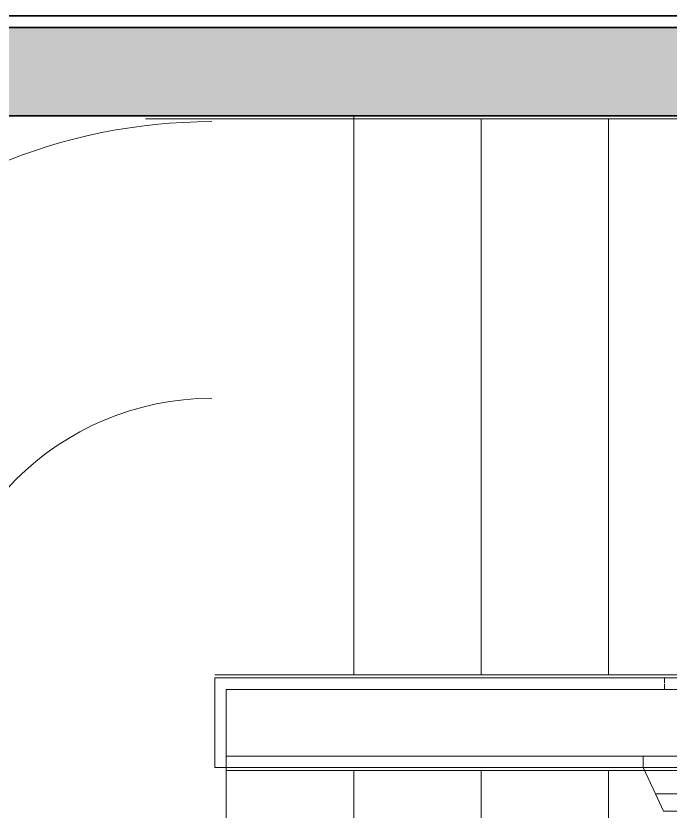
# Model space of a CAD drawing. Header units: inches. Extents: x 6 to 8416, y -388 to 6104.
# Drawn here: x 5258.5 to 5315, y 1433.9 to 1502.6 of the extents above; entities that cross this region are included whole.
import ezdxf

# ---------------------------------------------------------------- set-up
doc = ezdxf.new("R2010")
doc.units = ezdxf.units.IN
doc.header["$MEASUREMENT"] = 0
doc.linetypes.add('Hidden 1_16_', pattern=[36, 24, -12])
doc.linetypes.add('Overhead 3_32_', pattern=[60, 36, -24])
for name, color, linetype, lineweight in [('A-FLOR-HRAL', 11, 'Continuous', 9), ('A-GENM', 13, 'Continuous', 18), ('A-ROOM', 32, 'Continuous', 13), ('A-WALL-PATT', 111, 'Continuous', 35), ('I-WALL', 2, 'Continuous', 25), ('S-STRS', 31, 'Continuous', 9), ('S-STRS-MBND', 31, 'Overhead 3_32_', 9)]:
    doc.layers.add(name, color=color, linetype=linetype, lineweight=lineweight)

# ---------------------------------------------------------------- blocks, each defined once
blk = doc.blocks.new('GM Clearance-Stair Landing-AM - GM Clearance-Stair Landing-AM-8922926-LEVEL 3 - PLAN Copy 1 Copy 1')
at = {"layer": 'A-GENM', "linetype": 'Hidden 1_16_', "lineweight": 9}
for centre, radius, start, end in [((-4.125, 0), 47.75, 180, 270), ((-4.125, 0), 23.875, 180, 270), ((4.125, 0), 47.75, 270, 0), ((4.125, 0), 23.875, 270, 0)]:
    blk.add_arc(centre, radius, start, end, dxfattribs=at)
blk = doc.blocks.new('Handrail Type - Handrail_Internal_-V802-LEVEL 3 - PLAN Copy 1 Copy 1')
at = {"layer": 'A-FLOR-HRAL', "lineweight": 18}
for p, q in [((1186.424, 1435.436), (1187.124, 1433.936)), ((1259.375, 1435.436), (1186.424, 1435.436)), ((1259.375, 1433.936), (1259.375, 1435.436)), ((1259.375, 1433.936), (1187.124, 1433.936))]:
    blk.add_line(p, q, dxfattribs=at)
blk = doc.blocks.new('Top Rail Type - Top Rail_Internal_-V803-LEVEL 3 - PLAN Copy 1 Copy 1')
at = {"layer": 'A-FLOR-HRAL', "linetype": 'Overhead 3_32_'}
for p, q in [((1148.375, 1445.436), (1150.875, 1445.436)), ((1148.375, 1442.936), (1148.375, 1445.436)), ((1150.875, 1445.436), (1259.375, 1445.436)), ((1259.375, 1445.436), (1259.375, 1444.436)), ((1149.375, 1444.436), (1150.875, 1444.436)), ((1149.375, 1442.936), (1149.375, 1444.436)), ((1150.875, 1444.436), (1259.375, 1444.436)), ((1148.375, 1437.686), (1148.375, 1442.936)), ((1149.375, 1438.686), (1149.375, 1442.936)), ((1149.375, 1438.686), (1149.375, 1437.686)), ((1149.375, 1437.686), (1148.375, 1437.686))]:
    blk.add_line(p, q, dxfattribs=at)
at = {"layer": 'A-FLOR-HRAL', "lineweight": 18}
for p, q in [((1185.375, 1438.686), (1185.375, 1437.686)), ((1259.375, 1438.686), (1185.375, 1438.686)), ((1259.375, 1438.21), (1259.375, 1438.686)), ((1259.375, 1437.753), (1259.375, 1438.186)), ((1259.375, 1437.686), (1185.375, 1437.686))]:
    blk.add_line(p, q, dxfattribs=at)
blk = doc.blocks.new('Railing - Railing-8922956-LEVEL 3 - PLAN Copy 1 Copy 1')
at = {"layer": 'A-FLOR-HRAL', "lineweight": 18}
for p, q in [((1148.375, 1445.436), (1149.231, 1445.436)), ((1148.375, 1445.436), (1149.231, 1445.436)), ((1148.375, 1445.436), (1149.231, 1445.436)), ((1148.375, 1445.436), (1149.231, 1445.436)), ((1148.375, 1445.436), (1149.231, 1445.436)), ((1148.375, 1445.436), (1149.231, 1445.436)), ((1148.375, 1445.436), (1149.231, 1445.436)), ((1148.375, 1445.436), (1149.231, 1445.436)), ((1148.375, 1445.436), (1149.231, 1445.436)), ((1148.375, 1437.686), (1148.375, 1445.436)), ((1149.375, 1445.436), (1187.191, 1445.436)), ((1149.375, 1445.436), (1187.191, 1445.436)), ((1149.375, 1445.436), (1187.191, 1445.436)), ((1149.375, 1445.436), (1187.191, 1445.436)), ((1149.375, 1445.436), (1187.191, 1445.436)), ((1149.375, 1445.436), (1187.191, 1445.436)), ((1149.375, 1445.436), (1187.191, 1445.436)), ((1149.375, 1445.436), (1187.191, 1445.436)), ((1149.375, 1445.436), (1187.191, 1445.436)), ((1149.375, 1444.436), (1187.191, 1444.436)), ((1149.375, 1438.686), (1149.375, 1444.436)), ((1185.375, 1438.686), (1149.375, 1438.686)), ((1149.375, 1437.686), (1148.375, 1437.686)), ((1149.375, 1437.686), (1148.375, 1437.686)), ((1149.375, 1437.686), (1148.375, 1437.686)), ((1149.375, 1437.686), (1148.375, 1437.686)), ((1149.375, 1437.686), (1148.375, 1437.686)), ((1149.375, 1437.686), (1148.375, 1437.686)), ((1149.375, 1437.686), (1148.375, 1437.686)), ((1149.375, 1437.686), (1148.375, 1437.686)), ((1149.375, 1437.686), (1148.375, 1437.686)), ((1185.375, 1437.686), (1149.375, 1437.686))]:
    blk.add_line(p, q, dxfattribs=at)
blk = doc.blocks.new('Top Rail Type - Top Rail_Internal_-V804-LEVEL 3 - PLAN Copy 1 Copy 1')
at = {"layer": 'A-FLOR-HRAL', "lineweight": 18}
for p, q in [((1187.188, 1445.436), (1259.375, 1445.436)), ((1187.208, 1444.988), (1187.208, 1445.436)), ((1259.375, 1445.436), (1259.375, 1444.436)), ((1187.208, 1444.436), (1187.208, 1444.884)), ((1187.188, 1444.436), (1259.375, 1444.436))]:
    blk.add_line(p, q, dxfattribs=at)

msp = doc.modelspace()

# ---------------------------------------------------------------- hatches: boundary and pattern name
at = {"layer": 'A-WALL-PATT', "lineweight": 25}
msp.add_hatch(color=10, dxfattribs=at).paths.add_polyline_path([(5449.79033733, 1493.93577679), (5449.79033733, 1501.56077679), (5193.41533733, 1501.56077679), (5193.41533733, 1493.93577679), (5438.90678685, 1493.93577679)])

# ---------------------------------------------------------------- linework, layer by layer
at = {"layer": 'A-ROOM', "lineweight": 9, "flags": 128}
msp.add_lwpolyline([(5196.54033733, 1389.18577679), (5442.16533733, 1389.18577679), (5442.16533733, 1452.93577679), (5442.16533733, 1493.93577679), (5196.54033733, 1493.93577679)], close=True, dxfattribs=at)
at = {"layer": 'I-WALL', "lineweight": 35}
for p, q in [((5184.79033733, 1502.56077679), (5450.79033733, 1502.56077679)), ((5449.79033733, 1501.56077679), (5193.41533733, 1501.56077679)), ((5449.79033733, 1493.93577679), (5193.41533733, 1493.93577679))]:
    msp.add_line(p, q, dxfattribs=at)
at = {"layer": 'S-STRS'}
for p, q in [((5269.68727044, 1493.68577679), (5287.66533733, 1493.68577679)), ((5287.66533733, 1493.68577679), (5298.66533733, 1493.68577679)), ((5287.66533733, 1493.68577679), (5287.66533733, 1445.68577679)), ((5298.66533733, 1493.68577679), (5309.66533733, 1493.68577679)), ((5298.66533733, 1493.68577679), (5298.66533733, 1445.68577679)), ((5309.66533733, 1493.68577679), (5320.66533733, 1493.68577679)), ((5309.66533733, 1493.68577679), (5309.66533733, 1445.68577679)), ((5275.66533733, 1445.68577679), (5287.66533733, 1445.68577679)), ((5275.66533733, 1445.43577679), (5314.4813181, 1445.43577679)), ((5287.66533733, 1445.68577679), (5298.66533733, 1445.68577679)), ((5298.66533733, 1445.68577679), (5309.66533733, 1445.68577679)), ((5309.66533733, 1445.68577679), (5320.66533733, 1445.68577679)), ((5276.66533733, 1437.68577679), (5275.66533733, 1437.68577679)), ((5283.64340422, 1437.43577679), (5276.66533733, 1437.43577679)), ((5276.66533733, 1389.43577679), (5276.66533733, 1437.43577679)), ((5279.24346233, 1437.43577679), (5276.66533733, 1437.43577679)), ((5287.66533733, 1437.43577679), (5283.64340422, 1437.43577679)), ((5298.66533733, 1437.43577679), (5287.66533733, 1437.43577679)), ((5287.66533733, 1389.43577679), (5287.66533733, 1437.43577679)), ((5309.66533733, 1437.43577679), (5298.66533733, 1437.43577679)), ((5298.66533733, 1389.43577679), (5298.66533733, 1437.43577679)), ((5312.78191425, 1437.43577679), (5309.66533733, 1437.43577679)), ((5309.66533733, 1406.76386514), (5309.66533733, 1437.43577679)), ((5320.66533733, 1437.43577679), (5312.78191425, 1437.43577679))]:
    msp.add_line(p, q, dxfattribs=at)
at = {"layer": 'S-STRS-MBND'}
for p, q in [((5287.66533733, 1493.93577679), (5193.41533733, 1493.93577679)), ((5287.66533733, 1493.93577679), (5287.66533733, 1445.43577679)), ((5287.66533733, 1493.93577679), (5386.66533733, 1493.93577679)), ((5275.66533733, 1445.43577679), (5287.66533733, 1445.43577679)), ((5275.66533733, 1437.68577679), (5275.66533733, 1445.43577679)), ((5287.66533733, 1445.43577679), (5386.66533733, 1445.43577679)), ((5276.66533733, 1437.68577679), (5275.66533733, 1437.68577679)), ((5276.66533733, 1408.16278811), (5276.66533733, 1437.68577679))]:
    msp.add_line(p, q, dxfattribs=at)
at = {"layer": 'S-STRS-MBND', "linetype": 'Continuous'}
msp.add_line((5312.66533733, 1437.68577679), (5313.71452956, 1435.43577679), dxfattribs=at)

# ---------------------------------------------------------------- block references
at = {"layer": 'A-FLOR-HRAL', "lineweight": 18}
for name in ['Top Rail Type - Top Rail_Internal_-V803-LEVEL 3 - PLAN Copy 1 Copy 1', 'Railing - Railing-8922956-LEVEL 3 - PLAN Copy 1 Copy 1', 'Top Rail Type - Top Rail_Internal_-V804-LEVEL 3 - PLAN Copy 1 Copy 1', 'Handrail Type - Handrail_Internal_-V802-LEVEL 3 - PLAN Copy 1 Copy 1']:
    msp.add_blockref(name, (4127.29033733, 0), dxfattribs=at)
at = {"layer": 'A-GENM', "linetype": 'Hidden 1_16_', "lineweight": 9, "rotation": 270.0000000000009}
msp.add_blockref('GM Clearance-Stair Landing-AM - GM Clearance-Stair Landing-AM-8922926-LEVEL 3 - PLAN Copy 1 Copy 1', (5275.41533733, 1441.56077679), dxfattribs=at)

doc.saveas('drawing.dxf')
